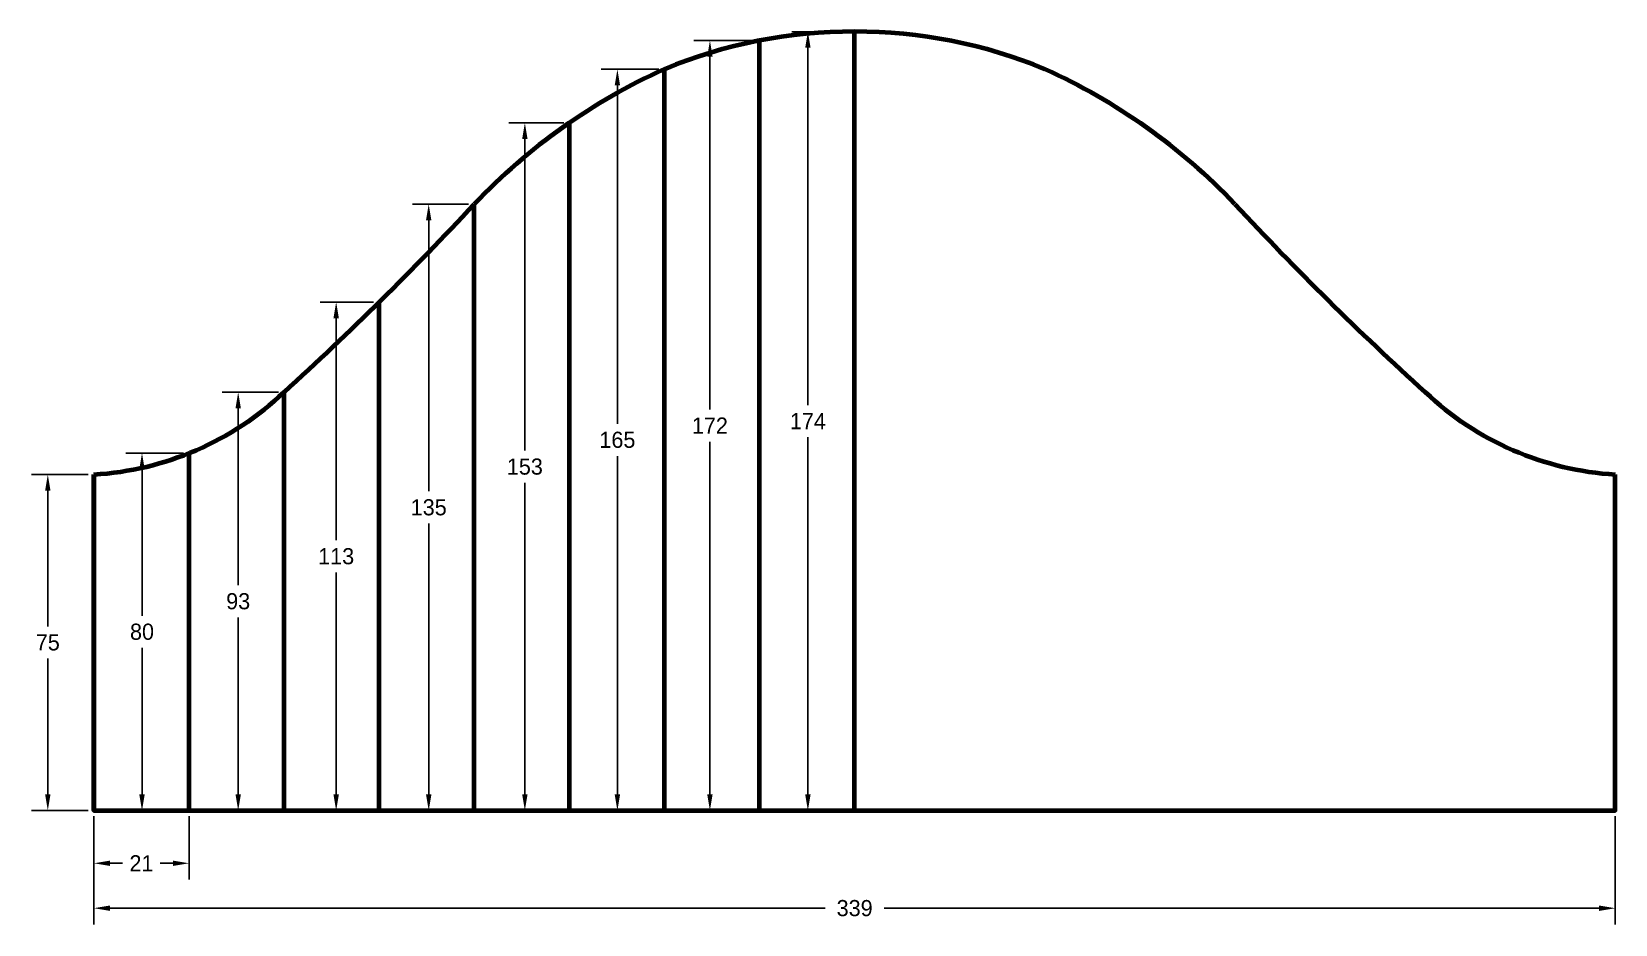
# Model space of a CAD drawing. Extents: x 325 to 679, y 136 to 335.
import ezdxf

# ---------------------------------------------------------------- set-up
doc = ezdxf.new("R2010")
doc.units = 0
doc.header["$MEASUREMENT"] = 0
doc.dimstyles.get("Standard").update_dxf_attribs({"dimscale": 20, "dimtxt": 0.18, "dimasz": 0.18, "dimexe": 0.18, "dimexo": 0.0625, "dimgap": 0.09, "dimtad": 0, "dimtih": 1, "dimtoh": 1, "dimdec": 0, "dimzin": 0, "dimdsep": 46, "dimtxsty": 'Standard', "dimcen": 0.09, "dimadec": 0, "dimazin": 0, "dimtfac": 1, "dimtdec": 0, "dimtofl": 0, "dimtmove": 0, "dimatfit": 3, "dimfxl": 1, "dimtolj": 1, "dimtzin": 0, "dimarcsym": 0})

# ---------------------------------------------------------------- blocks, each defined once
blk = doc.blocks.new('*D1')
at = {"color": 0, "linetype": 'Continuous', "lineweight": -2, "transparency": 16777216}
for p, q in [((339.29, 160.35), (339.29, 146.24)), ((360.5, 160.35), (360.5, 146.24)), ((342.89, 149.84), (345.69, 149.84)), ((356.9, 149.84), (354.09, 149.84))]:
    blk.add_line(p, q, dxfattribs=at)
at = {"color": 0, "linetype": 'Continuous', "transparency": 16777216}
for points in [[(342.89, 150.44), (342.89, 149.24), (339.29, 149.84)], [(356.9, 150.44), (356.9, 149.24), (360.5, 149.84)]]:
    blk.add_solid(points, dxfattribs=at)
at = {"layer": 'Defpoints', "color": 0, "linetype": 'Continuous', "transparency": 16777216}
for p in [(339.29, 161.6), (360.5, 161.6), (360.5, 149.84)]:
    blk.add_point(p, dxfattribs=at)
at = {"color": 0, "linetype": 'Continuous', "transparency": 16777216, "insert": (349.89, 149.84), "char_height": 3.6, "attachment_point": 5}
blk.add_mtext('\\A1;21', dxfattribs=at)
blk = doc.blocks.new('*D2')
at = {"color": 0, "linetype": 'Continuous', "lineweight": -2, "transparency": 16777216}
for p, q in [((339.29, 160.35), (339.29, 136.22)), ((678.58, 160.35), (678.58, 136.22)), ((342.89, 139.82), (502.34, 139.82)), ((674.98, 139.82), (515.54, 139.82))]:
    blk.add_line(p, q, dxfattribs=at)
at = {"color": 0, "linetype": 'Continuous', "transparency": 16777216}
for points in [[(342.89, 140.42), (342.89, 139.22), (339.29, 139.82)], [(674.98, 140.42), (674.98, 139.22), (678.58, 139.82)]]:
    blk.add_solid(points, dxfattribs=at)
at = {"layer": 'Defpoints', "color": 0, "linetype": 'Continuous', "transparency": 16777216}
for p in [(339.29, 161.6), (678.58, 161.6), (678.58, 139.82)]:
    blk.add_point(p, dxfattribs=at)
at = {"color": 0, "linetype": 'Continuous', "transparency": 16777216, "insert": (508.94, 139.82), "char_height": 3.6, "attachment_point": 5}
blk.add_mtext('\\A1;339', dxfattribs=at)
blk = doc.blocks.new('*D3')
at = {"color": 0, "linetype": 'Continuous', "lineweight": -2, "transparency": 16777216}
for p, q in [((338.04, 236.6), (325.4, 236.6)), ((329, 233), (329, 202.7)), ((329, 165.2), (329, 195.5)), ((338.04, 161.6), (325.4, 161.6))]:
    blk.add_line(p, q, dxfattribs=at)
at = {"color": 0, "linetype": 'Continuous', "transparency": 16777216}
for points in [[(328.4, 233), (329.6, 233), (329, 236.6)], [(328.4, 165.2), (329.6, 165.2), (329, 161.6)]]:
    blk.add_solid(points, dxfattribs=at)
at = {"layer": 'Defpoints', "color": 0, "linetype": 'Continuous', "transparency": 16777216}
for p in [(329, 236.6), (339.29, 236.6), (339.29, 161.6)]:
    blk.add_point(p, dxfattribs=at)
at = {"color": 0, "linetype": 'Continuous', "transparency": 16777216, "insert": (329, 199.1), "char_height": 3.6, "attachment_point": 5}
blk.add_mtext('\\A1;75', dxfattribs=at)
blk = doc.blocks.new('*D4')
at = {"color": 0, "linetype": 'Continuous', "lineweight": -2, "transparency": 16777216}
for p, q in [((359.25, 241.36), (346.41, 241.36)), ((350.01, 237.76), (350.01, 205.08)), ((350.01, 165.2), (350.01, 197.88)), ((359.25, 161.6), (346.41, 161.6))]:
    blk.add_line(p, q, dxfattribs=at)
at = {"color": 0, "linetype": 'Continuous', "transparency": 16777216}
for points in [[(349.41, 237.76), (350.61, 237.76), (350.01, 241.36)], [(349.41, 165.2), (350.61, 165.2), (350.01, 161.6)]]:
    blk.add_solid(points, dxfattribs=at)
at = {"layer": 'Defpoints', "color": 0, "linetype": 'Continuous', "transparency": 16777216}
for p in [(350.01, 241.36), (360.5, 241.36), (360.5, 161.6)]:
    blk.add_point(p, dxfattribs=at)
at = {"color": 0, "linetype": 'Continuous', "transparency": 16777216, "insert": (350.01, 201.48), "char_height": 3.6, "attachment_point": 5}
blk.add_mtext('\\A1;80', dxfattribs=at)
blk = doc.blocks.new('*D5')
at = {"color": 0, "linetype": 'Continuous', "lineweight": -2, "transparency": 16777216}
for p, q in [((380.45, 254.96), (367.86, 254.96)), ((371.46, 251.36), (371.46, 211.88)), ((371.46, 165.2), (371.46, 204.68)), ((380.45, 161.6), (367.86, 161.6))]:
    blk.add_line(p, q, dxfattribs=at)
at = {"color": 0, "linetype": 'Continuous', "transparency": 16777216}
for points in [[(370.86, 251.36), (372.06, 251.36), (371.46, 254.96)], [(370.86, 165.2), (372.06, 165.2), (371.46, 161.6)]]:
    blk.add_solid(points, dxfattribs=at)
at = {"layer": 'Defpoints', "color": 0, "linetype": 'Continuous', "transparency": 16777216}
for p in [(371.46, 254.96), (381.7, 254.96), (381.7, 161.6)]:
    blk.add_point(p, dxfattribs=at)
at = {"color": 0, "linetype": 'Continuous', "transparency": 16777216, "insert": (371.46, 208.28), "char_height": 3.6, "attachment_point": 5}
blk.add_mtext('\\A1;93', dxfattribs=at)
blk = doc.blocks.new('*D6')
at = {"color": 0, "linetype": 'Continuous', "lineweight": -2, "transparency": 16777216}
for p, q in [((401.66, 275.03), (389.71, 275.03)), ((393.31, 271.43), (393.31, 221.92)), ((393.31, 165.2), (393.31, 214.72)), ((401.66, 161.6), (389.71, 161.6))]:
    blk.add_line(p, q, dxfattribs=at)
at = {"color": 0, "linetype": 'Continuous', "transparency": 16777216}
for points in [[(392.71, 271.43), (393.91, 271.43), (393.31, 275.03)], [(392.71, 165.2), (393.91, 165.2), (393.31, 161.6)]]:
    blk.add_solid(points, dxfattribs=at)
at = {"layer": 'Defpoints', "color": 0, "linetype": 'Continuous', "transparency": 16777216}
for p in [(393.31, 275.03), (402.91, 275.03), (402.91, 161.6)]:
    blk.add_point(p, dxfattribs=at)
at = {"color": 0, "linetype": 'Continuous', "transparency": 16777216, "insert": (393.31, 218.32), "char_height": 3.6, "attachment_point": 5}
blk.add_mtext('\\A1;113', dxfattribs=at)
blk = doc.blocks.new('*D7')
at = {"color": 0, "linetype": 'Continuous', "lineweight": -2, "transparency": 16777216}
for p, q in [((422.86, 296.89), (410.35, 296.89)), ((413.95, 293.29), (413.95, 232.84)), ((413.95, 165.2), (413.95, 225.64)), ((422.86, 161.6), (410.35, 161.6))]:
    blk.add_line(p, q, dxfattribs=at)
at = {"color": 0, "linetype": 'Continuous', "transparency": 16777216}
for points in [[(413.35, 293.29), (414.55, 293.29), (413.95, 296.89)], [(413.35, 165.2), (414.55, 165.2), (413.95, 161.6)]]:
    blk.add_solid(points, dxfattribs=at)
at = {"layer": 'Defpoints', "color": 0, "linetype": 'Continuous', "transparency": 16777216}
for p in [(413.95, 296.89), (424.11, 296.89), (424.11, 161.6)]:
    blk.add_point(p, dxfattribs=at)
at = {"color": 0, "linetype": 'Continuous', "transparency": 16777216, "insert": (413.95, 229.24), "char_height": 3.6, "attachment_point": 5}
blk.add_mtext('\\A1;135', dxfattribs=at)
blk = doc.blocks.new('*D8')
at = {"color": 0, "linetype": 'Continuous', "lineweight": -2, "transparency": 16777216}
for p, q in [((444.07, 315.04), (431.79, 315.04)), ((435.39, 311.44), (435.39, 241.92)), ((435.39, 165.2), (435.39, 234.72)), ((444.07, 161.6), (431.79, 161.6))]:
    blk.add_line(p, q, dxfattribs=at)
at = {"color": 0, "linetype": 'Continuous', "transparency": 16777216}
for points in [[(434.79, 311.44), (435.99, 311.44), (435.39, 315.04)], [(434.79, 165.2), (435.99, 165.2), (435.39, 161.6)]]:
    blk.add_solid(points, dxfattribs=at)
at = {"layer": 'Defpoints', "color": 0, "linetype": 'Continuous', "transparency": 16777216}
for p in [(435.39, 315.04), (445.32, 315.04), (445.32, 161.6)]:
    blk.add_point(p, dxfattribs=at)
at = {"color": 0, "linetype": 'Continuous', "transparency": 16777216, "insert": (435.39, 238.32), "char_height": 3.6, "attachment_point": 5}
blk.add_mtext('\\A1;153', dxfattribs=at)
blk = doc.blocks.new('*D9')
at = {"color": 0, "linetype": 'Continuous', "lineweight": -2, "transparency": 16777216}
for p, q in [((465.28, 326.99), (452.43, 326.99)), ((456.03, 323.39), (456.03, 247.9)), ((456.03, 165.2), (456.03, 240.7)), ((465.28, 161.6), (452.43, 161.6))]:
    blk.add_line(p, q, dxfattribs=at)
at = {"color": 0, "linetype": 'Continuous', "transparency": 16777216}
for points in [[(455.43, 323.39), (456.63, 323.39), (456.03, 326.99)], [(455.43, 165.2), (456.63, 165.2), (456.03, 161.6)]]:
    blk.add_solid(points, dxfattribs=at)
at = {"layer": 'Defpoints', "color": 0, "linetype": 'Continuous', "transparency": 16777216}
for p in [(456.03, 326.99), (466.53, 326.99), (466.53, 161.6)]:
    blk.add_point(p, dxfattribs=at)
at = {"color": 0, "linetype": 'Continuous', "transparency": 16777216, "insert": (456.03, 244.3), "char_height": 3.6, "attachment_point": 5}
blk.add_mtext('\\A1;165', dxfattribs=at)
blk = doc.blocks.new('*D10')
at = {"color": 0, "linetype": 'Continuous', "lineweight": -2, "transparency": 16777216}
for p, q in [((486.48, 333.39), (473.06, 333.39)), ((476.66, 329.79), (476.66, 251.09)), ((476.66, 165.2), (476.66, 243.89)), ((486.48, 161.6), (473.06, 161.6))]:
    blk.add_line(p, q, dxfattribs=at)
at = {"color": 0, "linetype": 'Continuous', "transparency": 16777216}
for points in [[(476.06, 329.79), (477.26, 329.79), (476.66, 333.39)], [(476.06, 165.2), (477.26, 165.2), (476.66, 161.6)]]:
    blk.add_solid(points, dxfattribs=at)
at = {"layer": 'Defpoints', "color": 0, "linetype": 'Continuous', "transparency": 16777216}
for p in [(476.66, 333.39), (487.73, 333.39), (487.73, 161.6)]:
    blk.add_point(p, dxfattribs=at)
at = {"color": 0, "linetype": 'Continuous', "transparency": 16777216, "insert": (476.66, 247.49), "char_height": 3.6, "attachment_point": 5}
blk.add_mtext('\\A1;172', dxfattribs=at)
blk = doc.blocks.new('*D11')
at = {"color": 0, "linetype": 'Continuous', "lineweight": -2, "transparency": 16777216}
for p, q in [((507.69, 335.37), (494.91, 335.37)), ((498.51, 331.77), (498.51, 252.08)), ((498.51, 165.2), (498.51, 244.88)), ((507.69, 161.6), (494.91, 161.6))]:
    blk.add_line(p, q, dxfattribs=at)
at = {"color": 0, "linetype": 'Continuous', "transparency": 16777216}
for points in [[(497.91, 331.77), (499.11, 331.77), (498.51, 335.37)], [(497.91, 165.2), (499.11, 165.2), (498.51, 161.6)]]:
    blk.add_solid(points, dxfattribs=at)
at = {"layer": 'Defpoints', "color": 0, "linetype": 'Continuous', "transparency": 16777216}
for p in [(498.51, 335.37), (508.94, 335.37), (508.94, 161.6)]:
    blk.add_point(p, dxfattribs=at)
at = {"color": 0, "linetype": 'Continuous', "transparency": 16777216, "insert": (498.51, 248.48), "char_height": 3.6, "attachment_point": 5}
blk.add_mtext('\\A1;174', dxfattribs=at)

msp = doc.modelspace()

# ---------------------------------------------------------------- linework, layer by layer
at = {"color": 18, "lineweight": 70, "true_color": 0x000000}
for p, q in [((487.73, 161.6), (487.73, 333.39)), ((508.94, 161.6), (508.94, 335.37)), ((466.53, 161.6), (466.53, 326.99)), ((445.32, 161.6), (445.32, 315.04)), ((424.11, 161.6), (424.11, 296.89)), ((402.91, 161.6), (402.91, 275.03)), ((381.7, 161.6), (381.7, 254.96)), ((360.5, 161.6), (360.5, 241.36)), ((339.29, 161.6), (339.29, 236.6))]:
    msp.add_line(p, q, dxfattribs=at)
at = {"color": 18, "linetype": 'Continuous', "lineweight": 70, "true_color": 0x000000}
for points in [[(339.29, 236.6), (339.29, 161.6), (508.94, 161.6)], [(508.94, 161.6), (678.58, 161.6), (678.58, 236.6)]]:
    msp.add_lwpolyline(points, dxfattribs=at)
for centre, radius, start, end in [((508.44, 226.35), 109.03, 89.7385, 112.6089), ((509.44, 226.35), 109.03, 67.3911, 90.2615), ((521.69, 204.35), 134.48, 114.2174, 136.5161), ((496.18, 204.35), 134.48, 43.4839, 65.7826), ((-89.95, 774.43), 701.65, 312.23753, 317.10913), ((1107.82, 774.43), 701.65, 222.89087, 227.76247), ((335.33, 303.93), 67.45, 273.3718, 313.4436), ((682.55, 303.93), 67.45, 226.5564, 266.6282)]:
    msp.add_arc(centre, radius, start, end, dxfattribs=at)

# ---------------------------------------------------------------- dimensions: what is measured, and where the dimension line sits
at = {"color": 18, "linetype": 'Continuous', "true_color": 0x000000}
for p1, p2, distance, picture, middle in [((487.73, 161.6), (487.73, 333.39), 11.07, '*D10', (476.66, 247.49)), ((508.94, 161.6), (508.94, 335.37), 10.42, '*D11', (498.51, 248.48)), ((466.53, 161.6), (466.53, 326.99), 10.5, '*D9', (456.03, 244.3)), ((445.32, 161.6), (445.32, 315.04), 9.93, '*D8', (435.39, 238.32)), ((424.11, 161.6), (424.11, 296.89), 10.17, '*D7', (413.95, 229.24)), ((402.91, 161.6), (402.91, 275.03), 9.6, '*D6', (393.31, 218.32)), ((381.7, 161.6), (381.7, 254.96), 10.24, '*D5', (371.46, 208.28)), ((360.5, 161.6), (360.5, 241.36), 10.48, '*D4', (350.01, 201.48)), ((339.29, 161.6), (339.29, 236.6), 10.29, '*D3', (329, 199.1)), ((339.29, 161.6), (360.5, 161.6), -11.76, '*D1', (349.89, 149.84)), ((339.29, 161.6), (678.58, 161.6), -21.78, '*D2', (508.94, 139.82))]:
    dim = msp.add_aligned_dim(p1=p1, p2=p2, distance=distance, dimstyle='Standard', dxfattribs=at)
    dim.commit()
    dim.dimension.update_dxf_attribs({"geometry": picture, "text_midpoint": middle})

doc.saveas('drawing.dxf')
